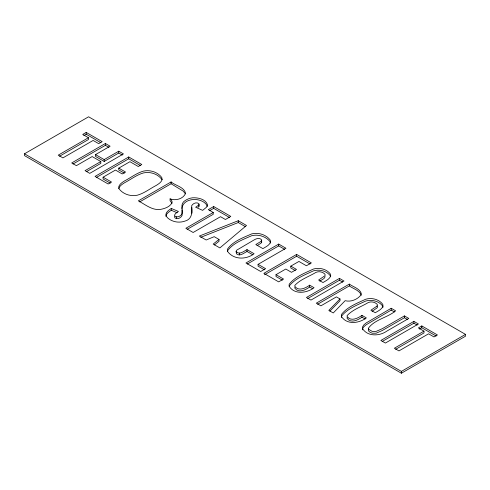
<?xml version="1.0" encoding="UTF-8"?>
<svg xmlns="http://www.w3.org/2000/svg" width="490" height="490" viewBox="0 0 490 490"><rect width="100%" height="100%" fill="white"/><g stroke="black" fill="none" stroke-linecap="round" stroke-linejoin="round"><path stroke-width="0.73" d="M294.851 287.195L294.845 288.132C298.606 293.492 305.57 289.915 309.686 287.005L312.804 288.806M347.141 317.385L347.128 318.322C350.889 323.676 357.859 320.105 361.975 317.189L365.093 318.99M191.639 207.625L191.884 213.273M341.408 317.557L341.469 316.264C347.281 308.688 357.185 305.05 365.687 301.062C371.671 299.268 379.107 301.038 382.819 306.244L382.941 307.377M362.582 329.831L362.649 328.551L363.935 326.659L366.238 324.723L391.216 310.103L394.364 311.922M174.697 216.36L174.777 217.756C177.061 220.004 180.914 217.94 182.096 215.471L182.004 209.873M325.188 276.691L323.964 278.528L319.78 281.174M165.859 216.262L166.526 214.369L168.346 212.378L171.298 210.265L171.298 208.44L178.415 211.472L175.383 213.646L174.495 215.282L174.777 215.937C177.061 218.179 180.914 216.121 182.096 213.646C182.96 209.696 180.332 204.973 183.652 201.715C186.175 199.571 189.287 198.174 192.582 197.801C197.978 197.519 205.494 199.032 207.515 204.667L206.449 207.264L202.639 210.375L195.645 207.227L197.948 205.659L199.038 204.379L198.928 203.785C196.735 201.702 192.833 203.356 191.639 205.8C192.552 211.913 192.123 219.514 184.681 221.186A10.878 6.284 0 0 1 175.947 221.866C172.253 221.143 168.499 219.446 166.282 216.286L165.859 214.442L166.526 212.55L168.346 210.553L171.298 208.44M368.805 328.974L368.376 330.119L368.829 331.258L370.256 332.379L372.21 333.212L376.149 333.212L382.329 330.493L404.434 317.734L407.551 319.535M118.745 188.607C119.591 185.826 122.212 184.271 124.503 182.782C130.799 179.536 136.508 174.924 143.392 172.952C150.013 171.408 157.725 173.864 161.792 179.371M227.323 251.174C232.554 243.23 243.187 239.494 251.695 235.715C258.31 234.018 266.064 236.425 270.217 241.876L270.449 243.101M252.797 254.794L247.003 251.45C243.971 252.981 239.726 256.827 236.419 253.777L236.125 251.333L236.854 250.072L254.126 239.916C256.288 238.532 259.486 237.589 261.525 239.69L261.727 242.158L260.839 243.322L257.134 245.606M289.186 286.08C294.998 278.498 304.903 274.859 313.398 270.872C319.388 269.084 326.818 270.854 330.53 276.054M261.727 240.333L260.839 241.503L255.823 244.535L262.897 248.626C265.739 246.838 269.512 245.392 270.566 241.889L270.217 240.051C266.064 234.6 258.31 232.193 251.695 233.889C243.187 237.668 232.554 241.405 227.323 249.355L227.513 251.358C233.583 259.908 246.274 259.865 254.083 253.716L247.003 249.624C243.971 251.156 239.726 255.002 236.419 251.958L236.125 251.333M197.948 207.484L199.038 206.198L199.038 204.379M339.993 298.955L328.815 310.397L333.261 312.963L345.132 300.701C350.84 302.207 357.302 299.555 360.916 295.072L361.289 293.345C359.384 288.353 353.266 287.005 349.333 284.096L316.295 303.169L320.907 305.834L336.403 296.885L339.993 298.955L339.993 300.78L329.88 311.132M219.018 239.445L213.193 244.069L219.869 247.922L246.519 225.486L238.269 220.721L199.326 236.064L206.161 240.008L214.21 236.67L219.018 239.445L219.018 241.27L214.363 244.969M24.5 153.793L88.604 116.785L465.5 334.382L465.5 336.207L401.396 373.215L24.5 155.618L24.5 153.793L401.396 371.396L465.5 334.382M88.427 137.727L58.23 155.165L62.928 157.878L93.124 140.44L98.655 143.637L102.153 141.622L86.222 132.423L82.73 134.438L88.427 137.727L88.427 139.552L59.541 156.23M83.894 135.589L86.222 134.248L100.879 142.706M122.267 155.061L118.745 153.021L104.186 161.431L95.538 156.433L95.538 154.607L110.097 146.204L105.393 143.49L71.705 162.943L76.403 165.657L92.169 156.555L100.818 161.547L100.818 163.372L86.369 171.714M73.028 164.003L105.393 145.316L108.921 147.349M100.818 161.547L85.058 170.649L89.756 173.362L123.443 153.915L118.745 151.202L104.186 159.605L95.538 154.607M124.331 173.154L118.788 169.95L118.788 168.131L129.936 161.694L138.29 166.52L141.788 164.505L128.729 156.965L95.042 176.412L108.18 184.001L111.549 182.053L103.108 177.184L103.108 179.003L110.25 183.131M96.359 177.472L128.729 158.785L140.483 165.571M103.108 177.184L115.462 170.048L122.237 173.962L125.569 172.045L118.788 168.131M170.085 198.867C175.512 201.016 183.223 198.971 185.575 193.379C184.216 186.904 175.457 185.728 171.096 181.937L138.339 200.851C145.212 204.453 152.108 210.565 160.469 209.426C164.781 208.562 169.914 206.958 172.014 202.75L172.027 201.433L171.396 200.128L170.085 198.867L170.085 200.692L172.027 203.258M139.65 201.917L171.096 183.762L183.266 191.161L185.373 193.826M213.236 212.476L185.857 228.285L193.133 232.487L220.518 216.684L225.412 219.508L230.79 216.402L213.683 206.523L208.305 209.628L213.236 212.476L213.236 214.302L187.162 229.357M209.5 210.761L213.683 208.348L229.473 217.462M258.089 264.337L285.952 248.252L278.712 244.069L245.956 262.983L260.717 271.503L265.611 268.679L258.089 264.337L258.089 266.162L264.355 269.782M247.266 264.049L278.712 245.894L284.635 249.312M295.237 270.517L290.803 267.957L290.803 266.137L298.931 261.44L306.415 265.764L311.352 262.916L296.628 254.414L263.871 273.328L278.669 281.873L283.563 279.049L276.005 274.682L276.005 276.501L282.307 280.145M264.526 274.774L296.628 256.239L310.072 264M276.005 274.682L285.793 269.028L291.495 272.324L296.505 269.427L290.803 266.137M309.686 285.18C305.57 288.096 298.606 291.666 294.845 286.313L294.851 285.376C300.45 279.343 308.988 276.593 315.97 272.373C318.886 271.086 322.34 271.779 324.68 273.904L325.188 274.865L324.901 275.784L318.623 280.023L322.984 282.546C325.838 280.776 329.445 279.3 330.713 275.937L330.53 274.229C326.818 269.028 319.388 267.258 313.398 269.053C304.903 273.04 294.998 276.672 289.186 284.255L289.094 286.191C294.484 294.931 306.863 293.21 314.053 287.697L309.686 285.18L309.686 287.005M339.46 278.4L306.428 297.473L310.954 300.088L343.986 281.015L339.46 278.4L339.46 280.225L307.745 298.533M317.618 304.229L349.333 285.921C353.266 288.831 359.384 290.178 361.289 295.17M361.975 315.37C357.859 318.28 350.889 321.85 347.128 316.497L347.141 315.56C352.739 309.533 361.271 306.783 368.253 302.557C371.175 301.276 374.63 301.963 376.963 304.088L377.471 305.056L377.19 305.974L370.906 310.213L375.273 312.73C378.127 310.96 381.728 309.49 383.002 306.128L382.819 304.419C379.107 299.212 371.671 297.448 365.687 299.237C357.185 303.224 347.281 306.863 341.469 314.445L341.377 316.381C346.773 325.115 359.152 323.394 366.336 317.888L361.975 315.37L361.975 317.189M372.069 311.364L377.19 307.793L377.471 306.875L376.963 305.913M391.216 308.277L366.238 322.904L363.935 324.833L362.649 326.732L362.545 328.649C367.763 336.857 379.646 336.201 386.898 331.075L408.795 318.427L404.434 315.909L382.329 328.674L376.149 331.393L372.21 331.393L368.829 329.439L368.376 328.294C374.47 319.517 387.645 317.63 395.62 310.825L391.216 308.277L391.216 310.103M413.897 321.373L380.859 340.446L385.385 343.061L418.423 323.988L413.897 321.373L413.897 323.198L382.182 341.505M423.966 331.142L394.358 348.237L398.97 350.901L428.579 333.806L433.999 336.936L437.429 334.958L421.804 325.942L418.38 327.92L423.966 331.142L423.966 332.967L395.675 349.303M419.526 329.084L421.804 327.761L436.125 336.03M200.741 237.325L238.269 222.546L245.251 226.576M171.298 210.265L177.123 212.746M339.46 280.225L342.694 282.087M413.897 323.198L417.131 325.06M261.525 241.515L261.727 242.158M207.515 206.492C203.356 196.79 183.033 196.907 181.919 208.605M198.928 205.61L199.038 206.198M421.804 325.942L421.804 327.761M404.434 315.909L404.434 317.734M401.396 371.396L401.396 373.215M349.333 284.096L349.333 285.921M296.628 254.414L296.628 256.239M278.712 244.069L278.712 245.894M247.003 249.624L247.003 251.45M239.402 253.177L239.402 255.002M238.269 220.721L238.269 222.546M213.683 206.523L213.683 208.348M176.584 216.923L176.584 218.742M171.096 181.937L171.096 183.762M128.729 156.965L128.729 158.785M118.745 151.202L118.745 153.021M105.393 143.49L105.393 145.316M104.186 159.605L104.186 161.431M86.222 132.423L86.222 134.248M162.129 179.518C161.345 182.311 158.686 183.836 156.414 185.324C150.124 188.57 144.415 193.176 137.531 195.155C130.879 196.735 123.1 194.303 119.009 188.754L118.745 186.782C119.591 184.007 122.212 182.445 124.503 180.957C130.799 177.711 136.508 173.099 143.392 171.126C150.013 169.583 157.725 172.045 161.792 177.545L162.129 179.518"/></g></svg>
